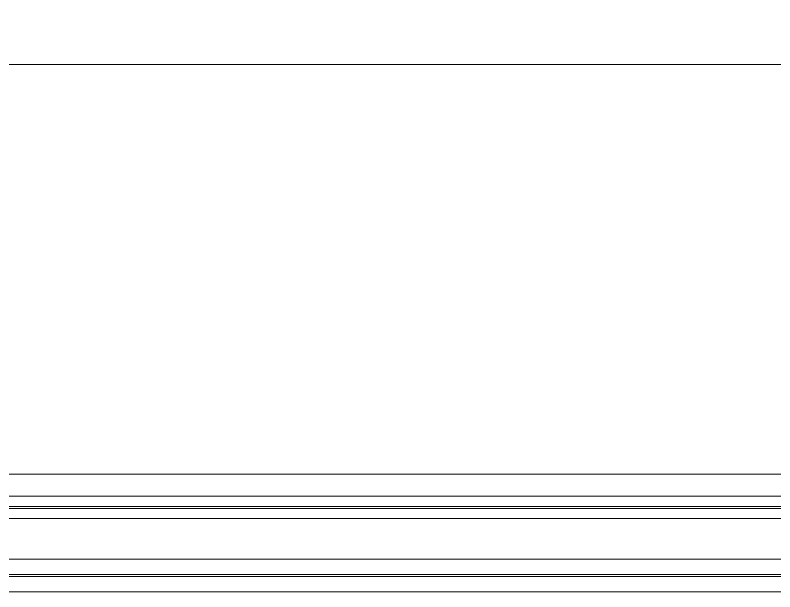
# Model space of a CAD drawing. Extents: x -1299 to 23780, y -3010 to 8106.
# Drawn here: x 1888.57 to 1918.39, y 322.3 to 344.94 of the extents above; entities that cross this region are included whole.
import ezdxf

# ---------------------------------------------------------------- set-up
doc = ezdxf.new("R2010")
doc.units = 0
doc.header["$LTSCALE"] = 25
doc.header["$MEASUREMENT"] = 0
doc.linetypes.add('DOT2', pattern=[0.125, 0, -0.125])
doc.linetypes.add('HIDDEN', pattern=[0.375, 0.25, -0.125])
for name, color, linetype, lineweight in [('06C', 9, 'Continuous', 9), ('06D', 9, 'Continuous', 9), ('10', 9, 'Continuous', 9), ('14', 9, 'Continuous', 9), ('15', 9, 'Continuous', 9), ('20', 9, 'DOT2', 9), ('40', 9, 'Continuous', 9)]:
    doc.layers.add(name, color=color, linetype=linetype, lineweight=lineweight)

# ---------------------------------------------------------------- blocks, each defined once
blk = doc.blocks.new('*U427')
at = {"layer": '15'}
for p, q in [((-1.469, -18.947), (-204.743, -18.947)), ((-1.469, -19.347), (-204.743, -19.347)), ((-1.469, -19.423), (-204.743, -19.423)), ((-1.469, -19.823), (-204.743, -19.823)), ((-1.469, -21.423), (-204.743, -21.423)), ((-1.469, -22.023), (-204.743, -22.023)), ((-1.469, -22.099), (-204.743, -22.099)), ((-1.469, -22.699), (-204.743, -22.699))]:
    blk.add_line(p, q, dxfattribs=at)
blk = doc.blocks.new('p-zemin kat')
at = {"layer": '06D'}
blk.add_lwpolyline([(3319.5, 326.925), (1724.228, 326.925)], dxfattribs=at)
at = {"layer": '14'}
blk.add_lwpolyline([(1880.5, 343), (1964.5, 343), (1964.5, 427), (1880.5, 427)], close=True, dxfattribs=at)
at = {"layer": '40'}
for points in [[(1851.161, 326.925), (3319.5, 326.925), (3319.5, 343), (3280.516, 343), (3280.5, 427), (3319.5, 427), (3319.5, 570), (4025.505, 569.998), (4025.505, 426.998), (4064.5, 427), (4064.5, 343), (3980.5, 343), (3980.5, 326.925), (4680.5, 326.925), (4680.5, 427), (4780.575, 427), (4780.575, 1901.493, 0.054196), (4273.067, 1999.31), (4278.593, 2070.681, 0.306949), (1935.267, 740.054), (1999.45, 708.356, 0.043245), (1856.494, 345)], [(1999.45, 708.356, 0.041969), (1856.494, 345), (1851.161, 326.925), (1719.557, 326.925), (1719.557, 328.247, -0.047611), (1885.58, 764.592)]]:
    blk.add_lwpolyline(points, format="xyb", close=True, dxfattribs=at)
at = {"layer": '10'}
blk.add_blockref('*U427', (1922.5, 345), dxfattribs=at)

msp = doc.modelspace()

# ---------------------------------------------------------------- linework, layer by layer
at = {"layer": '06C', "linetype": 'Continuous', "lineweight": 0}
msp.add_arc((4088.573, -323.374), 2330, 153.717168, 163.793613, dxfattribs=at)
at = {"layer": '20', "linetype": 'HIDDEN'}
msp.add_arc((4088.573, -323.374), 2387.727, 153.717168, 164.195818, dxfattribs=at)

# ---------------------------------------------------------------- block references
at = {"layer": '10'}
msp.add_blockref('p-zemin kat', (0, 0), dxfattribs=at)

doc.saveas('drawing.dxf')
